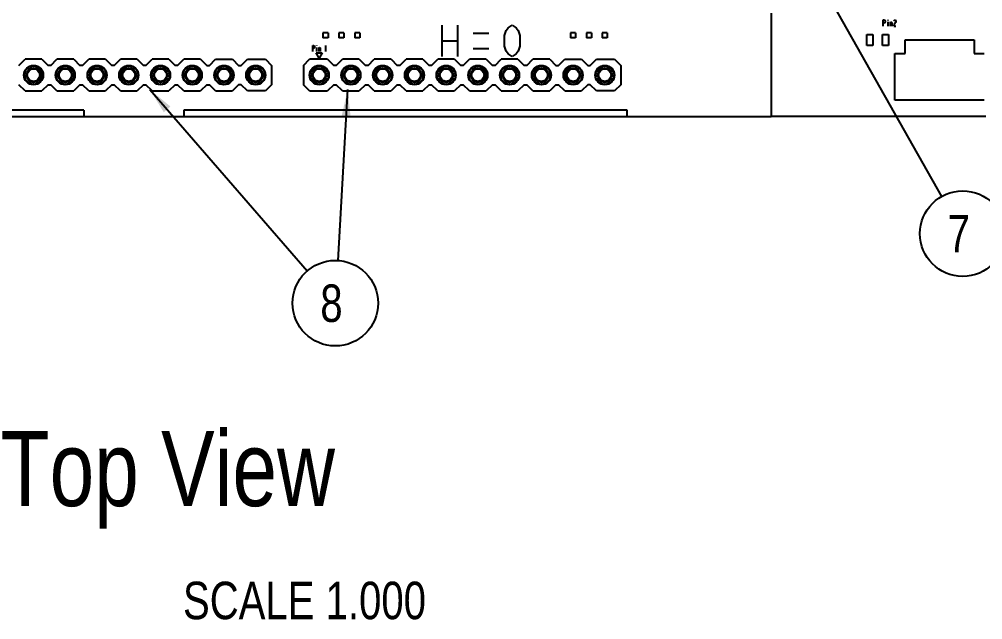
# Model space of a CAD drawing. Header units: millimetres. Extents: x 0 to 841, y 0 to 594.
# Drawn here: x 395.5 to 472.6, y 321.7 to 369.7 of the extents above; entities that cross this region are included whole.
import ezdxf

# ---------------------------------------------------------------- set-up
doc = ezdxf.new("R2010")
doc.units = ezdxf.units.MM
doc.header["$LTSCALE"] = 46.255
doc.layers.get('0').update_dxf_attribs({"linetype": 'CONTINUOUS'})
for name, color, linetype in [('ASSEM_MEM', 7, 'CONTINUOUS'), ('DETAIL', 7, 'CONTINUOUS'), ('TPC12_29', 7, 'CONTINUOUS'), ('TPC12_30', 7, 'CONTINUOUS'), ('TPC12_31', 7, 'CONTINUOUS'), ('TPC12_38', 7, 'CONTINUOUS'), ('TPC12_39', 7, 'CONTINUOUS'), ('TPC12_40', 7, 'CONTINUOUS')]:
    doc.layers.add(name, color=color, linetype=linetype)
doc.styles.get("Standard").update_dxf_attribs({"font": 'txt', "width": 0.8})
doc.dimstyles.get("Standard").update_dxf_attribs({"dimtxt": 3, "dimasz": 2.1, "dimexe": 2, "dimexo": 1, "dimtad": 1, "dimzin": 0, "dimdsep": 46, "dimtxsty": 'STANDARD', "dimblk": '_FILLED', "dimblk1": '_FILLED', "dimblk2": '_FILLED', "dimcen": 0.09, "dimazin": 0, "dimtol": 1, "dimtp": 0.01, "dimtm": 0.01, "dimtfac": 1, "dimtofl": 0, "dimtmove": 0, "dimatfit": 3, "dimldrblk": '_FILLED', "dimfxl": 1, "dimtolj": 1, "dimtzin": 0, "dimarcsym": 0})

# ---------------------------------------------------------------- blocks, each defined once
blk = doc.blocks.new('_FILLED')
at = {"color": 0, "linetype": 'BYBLOCK'}
blk.add_solid([(0, 0), (-1, 0.167), (-1, -0.167)], dxfattribs=at)
blk = doc.blocks.new('BALLOON_BL10', base_point=(471.018, 352.593))
at = {"layer": 'DETAIL', "color": 2, "linetype": 'CONTINUOUS'}
blk.add_circle((471.018, 352.593), 3.421, dxfattribs=at)
at = {"layer": 'DETAIL', "color": 2, "linetype": 'CONTINUOUS', "insert": (469.818, 354.093), "char_height": 3, "width": 2.4, "attachment_point": 1, "line_spacing_factor": 0.9}
blk.add_mtext('7', dxfattribs=at)
blk = doc.blocks.new('BALLOON_BL23', base_point=(420.806, 347.028))
at = {"layer": 'DETAIL', "color": 2, "linetype": 'CONTINUOUS'}
blk.add_circle((420.806, 347.028), 3.421, dxfattribs=at)
at = {"layer": 'DETAIL', "color": 2, "linetype": 'CONTINUOUS', "insert": (419.606, 348.528), "char_height": 3, "width": 2.4, "attachment_point": 1, "line_spacing_factor": 0.9}
blk.add_mtext('8', dxfattribs=at)

msp = doc.modelspace()

# ---------------------------------------------------------------- linework, layer by layer
at = {"layer": 'ASSEM_MEM', "color": 4, "linetype": 'CONTINUOUS'}
for p, q in [((455.677, 370.232), (455.677, 361.972)), ((419.267, 367.06), (419.767, 367.06)), ((419.517, 366.627), (419.267, 367.06)), ((419.767, 367.06), (419.517, 366.627)), ((400.677, 362.472), (379.527, 362.472)), ((400.677, 362.472), (400.677, 361.972)), ((444.177, 362.472), (408.677, 362.472)), ((408.677, 362.472), (408.677, 361.972)), ((444.177, 361.972), (444.177, 362.472)), ((379.527, 361.972), (455.677, 361.972))]:
    msp.add_line(p, q, dxfattribs=at)
at = {"layer": 'ASSEM_MEM', "color": 40, "linetype": 'CONTINUOUS'}
for p, q in [((464.662, 369.699), (464.751, 369.699)), ((464.662, 369.199), (464.662, 369.699)), ((464.751, 369.449), (464.662, 369.449)), ((464.751, 369.699), (464.787, 369.657)), ((464.787, 369.49), (464.751, 369.449)), ((464.787, 369.657), (464.805, 369.615)), ((464.805, 369.532), (464.787, 369.49)), ((464.805, 369.615), (464.805, 369.532)), ((465.019, 369.699), (465.019, 369.657)), ((465.019, 369.532), (465.019, 369.199)), ((465.251, 369.199), (465.251, 369.532)), ((465.251, 369.449), (465.287, 369.532)), ((465.287, 369.532), (465.323, 369.532)), ((465.323, 369.532), (465.359, 369.449)), ((465.359, 369.449), (465.359, 369.199)), ((465.519, 369.615), (465.537, 369.657)), ((465.537, 369.657), (465.573, 369.699)), ((465.573, 369.407), (465.537, 369.324)), ((465.573, 369.699), (465.609, 369.699)), ((465.644, 369.49), (465.573, 369.407)), ((465.609, 369.699), (465.644, 369.657)), ((465.644, 369.657), (465.662, 369.615)), ((465.662, 369.532), (465.644, 369.49)), ((465.662, 369.615), (465.662, 369.532)), ((429.337, 369.272), (429.337, 366.772)), ((430.587, 369.272), (430.587, 366.772)), ((431.837, 368.647), (433.087, 368.647)), ((434.337, 368.438), (434.493, 368.855)), ((434.493, 368.855), (434.65, 369.063)), ((434.65, 369.063), (434.962, 369.272)), ((434.962, 369.272), (435.275, 369.063)), ((435.275, 369.063), (435.431, 368.855)), ((435.431, 368.855), (435.587, 368.438)), ((465.537, 369.324), (465.519, 369.199)), ((465.519, 369.199), (465.662, 369.199)), ((429.337, 368.022), (430.587, 368.022)), ((434.337, 367.605), (434.337, 368.438)), ((435.587, 368.438), (435.587, 367.605)), ((419.017, 367.66), (419.091, 367.66)), ((419.017, 367.16), (419.017, 367.66)), ((419.091, 367.41), (419.017, 367.41)), ((419.091, 367.66), (419.12, 367.618)), ((419.12, 367.451), (419.091, 367.41)), ((419.12, 367.618), (419.135, 367.576)), ((419.135, 367.493), (419.12, 367.451)), ((419.135, 367.576), (419.135, 367.493)), ((419.311, 367.66), (419.311, 367.618)), ((419.311, 367.493), (419.311, 367.16)), ((419.502, 367.16), (419.502, 367.493)), ((419.502, 367.41), (419.532, 367.493)), ((419.532, 367.493), (419.561, 367.493)), ((419.561, 367.493), (419.591, 367.41)), ((419.591, 367.41), (419.591, 367.16)), ((420.017, 367.66), (420.017, 367.16)), ((431.837, 367.397), (433.087, 367.397)), ((434.493, 367.188), (434.337, 367.605)), ((434.65, 366.98), (434.493, 367.188)), ((435.431, 367.188), (435.275, 366.98)), ((435.587, 367.605), (435.431, 367.188)), ((434.962, 366.772), (434.65, 366.98)), ((435.275, 366.98), (434.962, 366.772))]:
    msp.add_line(p, q, dxfattribs=at)
at = {"layer": 'ASSEM_MEM', "color": 7, "linetype": 'CONTINUOUS'}
for p, q in [((463.34, 368.532), (463.822, 368.532)), ((463.34, 367.643), (463.34, 368.532)), ((463.822, 368.532), (463.822, 367.643)), ((464.61, 368.532), (465.092, 368.532)), ((464.61, 367.643), (464.61, 368.532)), ((465.092, 368.532), (465.092, 367.643)), ((466.411, 368.092), (471.927, 368.092)), ((466.411, 367.01), (466.411, 368.092)), ((471.927, 368.092), (471.927, 367.01)), ((463.822, 367.643), (463.34, 367.643)), ((465.092, 367.643), (464.61, 367.643)), ((395.487, 366.052), (395.987, 366.552)), ((397.327, 366.552), (395.987, 366.552)), ((397.327, 366.552), (397.827, 366.052)), ((398.027, 366.052), (398.527, 366.552)), ((399.867, 366.552), (398.527, 366.552)), ((399.867, 366.552), (400.367, 366.052)), ((400.567, 366.052), (401.067, 366.552)), ((402.407, 366.552), (401.067, 366.552)), ((402.407, 366.552), (402.907, 366.052)), ((403.107, 366.052), (403.607, 366.552)), ((404.947, 366.552), (403.607, 366.552)), ((404.947, 366.552), (405.447, 366.052)), ((405.647, 366.052), (406.147, 366.552)), ((407.487, 366.552), (406.147, 366.552)), ((407.487, 366.552), (407.987, 366.052)), ((408.187, 366.052), (408.687, 366.552)), ((410.027, 366.552), (408.687, 366.552)), ((410.027, 366.552), (410.527, 366.052)), ((410.727, 366.052), (411.227, 366.552)), ((411.227, 366.552), (412.567, 366.552)), ((412.567, 366.552), (413.067, 366.052)), ((413.267, 366.052), (413.767, 366.552)), ((413.767, 366.552), (415.207, 366.552)), ((415.207, 366.552), (415.707, 366.052)), ((418.247, 366.052), (418.747, 366.552)), ((420.187, 366.552), (418.747, 366.552)), ((420.187, 366.552), (420.687, 366.052)), ((420.887, 366.052), (421.387, 366.552)), ((422.727, 366.552), (421.387, 366.552)), ((422.727, 366.552), (423.227, 366.052)), ((423.427, 366.052), (423.927, 366.552)), ((425.267, 366.552), (423.927, 366.552)), ((425.267, 366.552), (425.767, 366.052)), ((425.967, 366.052), (426.467, 366.552)), ((427.807, 366.552), (426.467, 366.552)), ((427.807, 366.552), (428.307, 366.052)), ((428.507, 366.052), (429.007, 366.552)), ((430.347, 366.552), (429.007, 366.552)), ((430.347, 366.552), (430.847, 366.052)), ((431.047, 366.052), (431.547, 366.552)), ((432.887, 366.552), (431.547, 366.552)), ((432.887, 366.552), (433.387, 366.052)), ((433.587, 366.052), (434.087, 366.552)), ((435.427, 366.552), (434.087, 366.552)), ((435.427, 366.552), (435.927, 366.052)), ((436.127, 366.052), (436.627, 366.552)), ((437.967, 366.552), (436.627, 366.552)), ((437.967, 366.552), (438.467, 366.052)), ((438.667, 366.052), (439.167, 366.552)), ((439.167, 366.552), (440.507, 366.552)), ((440.507, 366.552), (441.007, 366.052)), ((441.207, 366.052), (441.707, 366.552)), ((441.707, 366.552), (443.147, 366.552)), ((443.147, 366.552), (443.647, 366.052)), ((465.594, 367.01), (466.411, 367.01)), ((465.594, 363.279), (465.594, 367.01)), ((471.927, 367.01), (472.745, 367.01)), ((398.027, 366.052), (397.827, 366.052)), ((400.567, 366.052), (400.367, 366.052)), ((403.107, 366.052), (402.907, 366.052)), ((405.647, 366.052), (405.447, 366.052)), ((408.187, 366.052), (407.987, 366.052)), ((410.527, 366.052), (410.727, 366.052)), ((413.067, 366.052), (413.267, 366.052)), ((415.707, 366.052), (415.707, 364.512)), ((418.247, 366.052), (418.247, 364.512)), ((420.887, 366.052), (420.687, 366.052)), ((423.427, 366.052), (423.227, 366.052)), ((425.967, 366.052), (425.767, 366.052)), ((428.507, 366.052), (428.307, 366.052)), ((431.047, 366.052), (430.847, 366.052)), ((433.587, 366.052), (433.387, 366.052)), ((436.127, 366.052), (435.927, 366.052)), ((438.467, 366.052), (438.667, 366.052)), ((441.007, 366.052), (441.207, 366.052)), ((443.647, 366.052), (443.647, 364.512)), ((395.987, 364.012), (395.487, 364.512)), ((395.987, 364.012), (397.327, 364.012)), ((397.827, 364.512), (397.327, 364.012)), ((397.827, 364.512), (398.027, 364.512)), ((398.527, 364.012), (398.027, 364.512)), ((398.527, 364.012), (399.867, 364.012)), ((400.367, 364.512), (399.867, 364.012)), ((400.367, 364.512), (400.567, 364.512)), ((401.067, 364.012), (400.567, 364.512)), ((401.067, 364.012), (402.407, 364.012)), ((402.907, 364.512), (402.407, 364.012)), ((402.907, 364.512), (403.107, 364.512)), ((403.607, 364.012), (403.107, 364.512)), ((403.607, 364.012), (404.947, 364.012)), ((405.447, 364.512), (404.947, 364.012)), ((405.447, 364.512), (405.647, 364.512)), ((406.147, 364.012), (405.647, 364.512)), ((406.147, 364.012), (407.487, 364.012)), ((407.987, 364.512), (407.487, 364.012)), ((407.987, 364.512), (408.187, 364.512)), ((408.687, 364.012), (408.187, 364.512)), ((408.687, 364.012), (410.027, 364.012)), ((410.527, 364.512), (410.027, 364.012)), ((410.527, 364.512), (410.727, 364.512)), ((411.227, 364.012), (410.727, 364.512)), ((411.227, 364.012), (412.567, 364.012)), ((413.067, 364.512), (412.567, 364.012)), ((413.267, 364.512), (413.067, 364.512)), ((413.767, 364.012), (413.267, 364.512)), ((415.207, 364.012), (413.767, 364.012)), ((415.707, 364.512), (415.207, 364.012)), ((418.747, 364.012), (418.247, 364.512)), ((418.747, 364.012), (420.187, 364.012)), ((420.687, 364.512), (420.187, 364.012)), ((420.687, 364.512), (420.887, 364.512)), ((421.387, 364.012), (420.887, 364.512)), ((421.387, 364.012), (422.727, 364.012)), ((423.227, 364.512), (422.727, 364.012)), ((423.227, 364.512), (423.427, 364.512)), ((423.927, 364.012), (423.427, 364.512)), ((423.927, 364.012), (425.267, 364.012)), ((425.767, 364.512), (425.267, 364.012)), ((425.767, 364.512), (425.967, 364.512)), ((426.467, 364.012), (425.967, 364.512)), ((426.467, 364.012), (427.807, 364.012)), ((428.307, 364.512), (427.807, 364.012)), ((428.307, 364.512), (428.507, 364.512)), ((429.007, 364.012), (428.507, 364.512)), ((429.007, 364.012), (430.347, 364.012)), ((430.847, 364.512), (430.347, 364.012)), ((430.847, 364.512), (431.047, 364.512)), ((431.547, 364.012), (431.047, 364.512)), ((431.547, 364.012), (432.887, 364.012)), ((433.387, 364.512), (432.887, 364.012)), ((433.387, 364.512), (433.587, 364.512)), ((434.087, 364.012), (433.587, 364.512)), ((434.087, 364.012), (435.427, 364.012)), ((435.927, 364.512), (435.427, 364.012)), ((435.927, 364.512), (436.127, 364.512)), ((436.627, 364.012), (436.127, 364.512)), ((436.627, 364.012), (437.967, 364.012)), ((438.467, 364.512), (437.967, 364.012)), ((438.467, 364.512), (438.667, 364.512)), ((439.167, 364.012), (438.667, 364.512)), ((439.167, 364.012), (440.507, 364.012)), ((441.007, 364.512), (440.507, 364.012)), ((441.207, 364.512), (441.007, 364.512)), ((441.707, 364.012), (441.207, 364.512)), ((443.147, 364.012), (441.707, 364.012)), ((443.647, 364.512), (443.147, 364.012)), ((472.745, 363.279), (465.594, 363.279)), ((472.877, 361.972), (455.677, 361.972))]:
    msp.add_line(p, q, dxfattribs=at)
for centre, radius in [((396.657, 365.282), 0.775), ((396.657, 365.282), 0.765), ((396.657, 365.282), 0.74), ((396.657, 365.282), 0.5), ((399.197, 365.282), 0.775), ((399.197, 365.282), 0.765), ((399.197, 365.282), 0.74), ((399.197, 365.282), 0.5), ((401.737, 365.282), 0.775), ((401.737, 365.282), 0.765), ((401.737, 365.282), 0.74), ((401.737, 365.282), 0.5), ((404.277, 365.282), 0.775), ((404.277, 365.282), 0.765), ((404.277, 365.282), 0.74), ((404.277, 365.282), 0.5), ((406.817, 365.282), 0.775), ((406.817, 365.282), 0.765), ((406.817, 365.282), 0.74), ((406.817, 365.282), 0.5), ((409.357, 365.282), 0.775), ((409.357, 365.282), 0.765), ((409.357, 365.282), 0.74), ((409.357, 365.282), 0.5), ((411.897, 365.282), 0.775), ((411.897, 365.282), 0.765), ((411.897, 365.282), 0.74), ((411.897, 365.282), 0.5), ((414.437, 365.282), 0.775), ((414.437, 365.282), 0.765), ((414.437, 365.282), 0.74), ((414.437, 365.282), 0.5), ((419.517, 365.282), 0.775), ((419.517, 365.282), 0.765), ((419.517, 365.282), 0.74), ((419.517, 365.282), 0.5), ((422.057, 365.282), 0.775), ((422.057, 365.282), 0.765), ((422.057, 365.282), 0.74), ((422.057, 365.282), 0.5), ((424.597, 365.282), 0.775), ((424.597, 365.282), 0.765), ((424.597, 365.282), 0.74), ((424.597, 365.282), 0.5), ((427.137, 365.282), 0.775), ((427.137, 365.282), 0.765), ((427.137, 365.282), 0.74), ((427.137, 365.282), 0.5), ((429.677, 365.282), 0.775), ((429.677, 365.282), 0.765), ((429.677, 365.282), 0.74), ((429.677, 365.282), 0.5), ((432.217, 365.282), 0.775), ((432.217, 365.282), 0.765), ((432.217, 365.282), 0.74), ((432.217, 365.282), 0.5), ((434.757, 365.282), 0.775), ((434.757, 365.282), 0.765), ((434.757, 365.282), 0.74), ((434.757, 365.282), 0.5), ((437.297, 365.282), 0.775), ((437.297, 365.282), 0.765), ((437.297, 365.282), 0.74), ((437.297, 365.282), 0.5), ((439.837, 365.282), 0.775), ((439.837, 365.282), 0.765), ((439.837, 365.282), 0.74), ((439.837, 365.282), 0.5), ((442.377, 365.282), 0.775), ((442.377, 365.282), 0.765), ((442.377, 365.282), 0.74), ((442.377, 365.282), 0.5)]:
    msp.add_circle(centre, radius, dxfattribs=at)
at = {"layer": 'ASSEM_MEM', "color": 9, "linetype": 'CONTINUOUS'}
for centre in [(396.657, 365.282), (399.197, 365.282), (401.737, 365.282), (404.277, 365.282), (406.817, 365.282), (409.357, 365.282), (411.897, 365.282), (414.437, 365.282), (419.517, 365.282), (422.057, 365.282), (424.597, 365.282), (427.137, 365.282), (429.677, 365.282), (432.217, 365.282), (434.757, 365.282), (437.297, 365.282), (439.837, 365.282), (442.377, 365.282)]:
    msp.add_circle(centre, 0.59, dxfattribs=at)
at = {"layer": 'TPC12_29', "color": 7, "linetype": 'CONTINUOUS'}
for p, q in [((420.223, 368.672), (419.817, 368.672)), ((419.817, 368.672), (419.817, 368.266)), ((420.223, 368.672), (420.223, 368.266)), ((420.223, 368.266), (419.817, 368.266))]:
    msp.add_line(p, q, dxfattribs=at)
at = {"layer": 'TPC12_30', "color": 7, "linetype": 'CONTINUOUS'}
for p, q in [((421.493, 368.672), (421.087, 368.672)), ((421.087, 368.672), (421.087, 368.266)), ((421.493, 368.672), (421.493, 368.266)), ((421.493, 368.266), (421.087, 368.266))]:
    msp.add_line(p, q, dxfattribs=at)
at = {"layer": 'TPC12_31', "color": 7, "linetype": 'CONTINUOUS'}
for p, q in [((422.763, 368.672), (422.357, 368.672)), ((422.357, 368.672), (422.357, 368.266)), ((422.763, 368.672), (422.763, 368.266)), ((422.763, 368.266), (422.357, 368.266))]:
    msp.add_line(p, q, dxfattribs=at)
at = {"layer": 'TPC12_38', "color": 7, "linetype": 'CONTINUOUS'}
for p, q in [((440.035, 368.672), (439.629, 368.672)), ((439.629, 368.672), (439.629, 368.266)), ((440.035, 368.672), (440.035, 368.266)), ((440.035, 368.266), (439.629, 368.266))]:
    msp.add_line(p, q, dxfattribs=at)
at = {"layer": 'TPC12_39', "color": 7, "linetype": 'CONTINUOUS'}
for p, q in [((441.305, 368.672), (440.899, 368.672)), ((440.899, 368.672), (440.899, 368.266)), ((441.305, 368.672), (441.305, 368.266)), ((441.305, 368.266), (440.899, 368.266))]:
    msp.add_line(p, q, dxfattribs=at)
at = {"layer": 'TPC12_40', "color": 7, "linetype": 'CONTINUOUS'}
for p, q in [((442.575, 368.672), (442.169, 368.672)), ((442.169, 368.672), (442.169, 368.266)), ((442.575, 368.672), (442.575, 368.266)), ((442.575, 368.266), (442.169, 368.266))]:
    msp.add_line(p, q, dxfattribs=at)

# ---------------------------------------------------------------- block references
at = {"layer": 'DETAIL', "color": 2, "linetype": 'CONTINUOUS'}
for name, p in [('BALLOON_BL10', (471.018, 352.593)), ('BALLOON_BL23', (420.806, 347.028))]:
    msp.add_blockref(name, p, dxfattribs=at)

# ---------------------------------------------------------------- texts
at = {"layer": 'DETAIL', "color": 2, "linetype": 'CONTINUOUS', "line_spacing_factor": 0.9}
for s, insert, char_height, width, attachment_point in [('Top View', (394.021, 336.789), 6, 38.4, 1), ('SCALE 1.000', (428.063, 324.739), 3, 26.4, 3)]:
    msp.add_mtext(s, dxfattribs=dict(at, insert=insert, char_height=char_height, width=width, attachment_point=attachment_point))

# ---------------------------------------------------------------- leaders
at = {"layer": 'DETAIL', "color": 2, "linetype": 'CONTINUOUS'}
for points in [[(458.922, 373.97), (469.333, 355.57)], [(405.969, 364.121), (418.563, 349.611)], [(421.794, 364.121), (421.003, 350.443)]]:
    msp.add_leader(points, dimstyle='STANDARD', override={"dimtad": 0}, dxfattribs=at)

doc.saveas('drawing.dxf')
